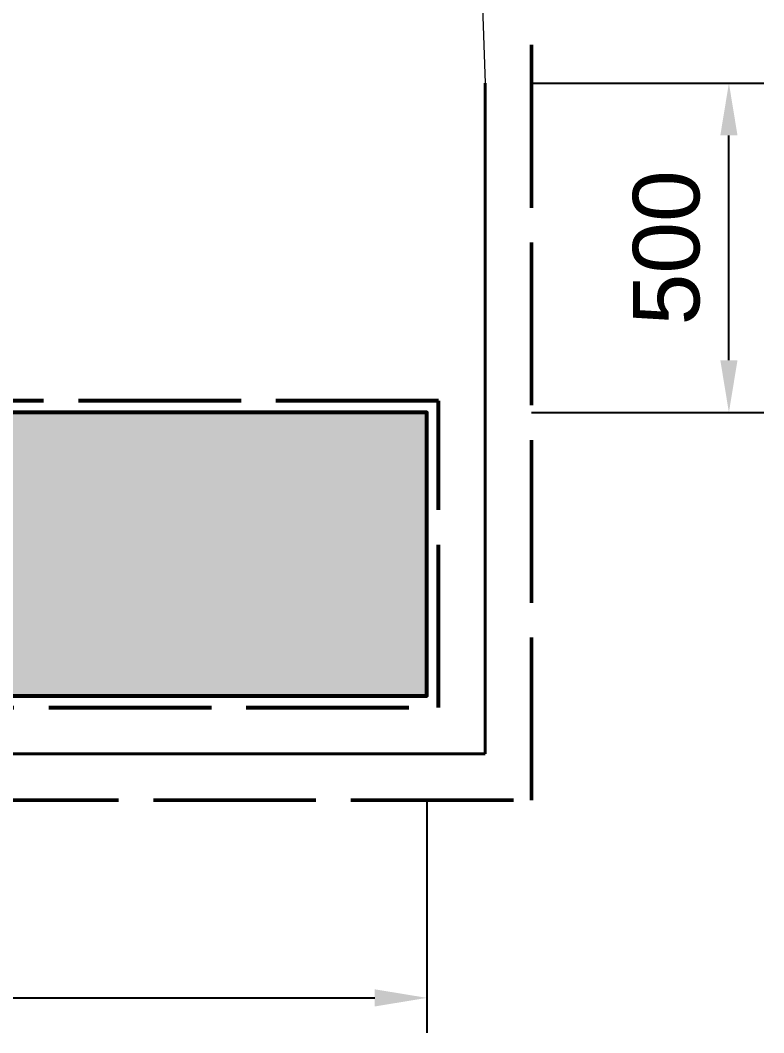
# Model space of a CAD drawing. Header units: millimetres. Extents: x -1812 to 15462, y -2698 to 1972.
# Drawn here: x 14332 to 15462, y -512 to 1025 of the extents above; entities that cross this region are included whole.
import ezdxf

# ---------------------------------------------------------------- set-up
doc = ezdxf.new("R2010")
doc.units = ezdxf.units.MM
doc.linetypes.add('DASH_247_53', pattern=[299.861111, 246.944444, -52.916667])
for name, color, linetype in [('DIMENSIONS', 7, 'Continuous'), ('GEOFAB', 5, 'Continuous'), ('LEADERS', 7, 'Continuous'), ('MODULE_ART', 7, 'Continuous'), ('TANK', 7, 'Continuous')]:
    doc.layers.add(name, color=color, linetype=linetype)
doc.styles.add('ARIAL', font='arial.ttf')
doc.dimstyles.get("Standard").update_dxf_attribs({"dimtxt": 2.5, "dimasz": 2.5, "dimexe": 1.25, "dimexo": 0.625, "dimtad": 1, "dimcen": 2.5, "dimazin": 3, "dimtfac": 1, "dimtmove": 0, "dimatfit": 3})

# ---------------------------------------------------------------- blocks, each defined once
blk = doc.blocks.new('atlancube_face')
at = {"true_color": 0x000000}
blk.add_solid([(-1.8, -1.8), (1151.8, -1.8), (-1.8, 781.8), (1151.8, 781.8)], dxfattribs=at)

msp = doc.modelspace()

# ---------------------------------------------------------------- linework, layer by layer
at = {"layer": 'GEOFAB', "color": 5, "linetype": 'DASH_247_53', "lineweight": 50}
for p, q in [((15108.8, -158.7), (15108.8, 1000.6)), ((-158.7, -158.7), (15108.8, -158.7))]:
    msp.add_line(p, q, dxfattribs=at)
at = {"layer": 'GEOFAB', "color": 6, "lineweight": 40}
for p, q in [((15038.2, -88.2), (15038.2, 930)), ((-88.2, -88.2), (15038.2, -88.2))]:
    msp.add_line(p, q, dxfattribs=at)
at = {"layer": 'GEOFAB', "color": 5, "linetype": 'DASH_247_53', "lineweight": 53}
msp.add_lwpolyline([(-17.6, -17.6), (14967.6, -17.6), (14967.6, 447.6), (-17.6, 447.6)], close=True, dxfattribs=at)
at = {"layer": 'LEADERS', "lineweight": 18}
msp.add_line((15020.6, 1432.7), (15038.2, 930), dxfattribs=at)
at = {"layer": 'TANK', "lineweight": 53}
msp.add_lwpolyline([(0, 0), (14950, 0), (14950, 430), (0, 430)], close=True, dxfattribs=at)

# ---------------------------------------------------------------- block references
at = {"layer": 'MODULE_ART', "yscale": 0.5512820512820513}
msp.add_blockref('atlancube_face', (13800, 0), dxfattribs=at)

# ---------------------------------------------------------------- dimensions: what is measured, and where the dimension line sits
at = {"layer": 'DIMENSIONS'}
msp.add_linear_dim(base=(15408.6, 430), p1=(15108.8, 430), p2=(15108.8, 930), angle=90, dimstyle='Standard', override={"dimtxt": 101.035556, "dimasz": 79.375, "dimexe": 52.916667, "dimexo": 0, "dimgap": 44.097222, "dimtad": 1, "dimtih": 0, "dimtoh": 0, "dimdec": 0, "dimtxsty": 'ARIAL', "dimclrd": 7, "dimclre": 7, "dimclrt": 7}, dxfattribs=at).render()
msp.add_linear_dim(base=(0, -458.6), p1=(0, -158.7), p2=(14950, -158.7), dimstyle='Standard', override={"dimtxt": 101.035556, "dimasz": 79.375, "dimexe": 52.916667, "dimexo": 0, "dimgap": 44.097222, "dimtad": 1, "dimtih": 0, "dimtoh": 0, "dimdec": 0, "dimtxsty": 'ARIAL', "dimclrd": 7, "dimclre": 7, "dimclrt": 7}, dxfattribs=at).render()

doc.saveas('drawing.dxf')
